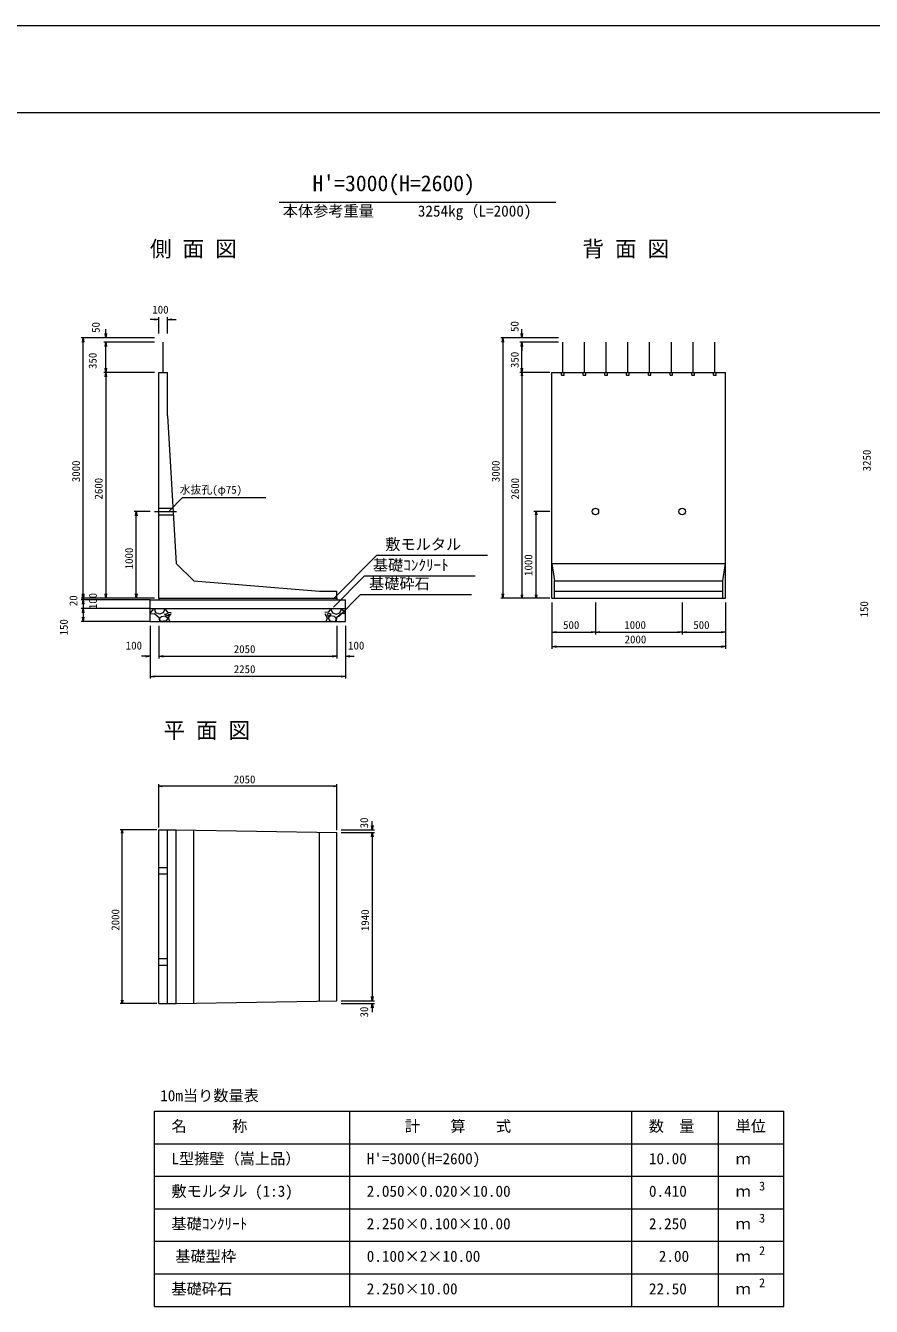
# Model space of a CAD drawing. Units: millimetres on the paper. Extents: x 0 to 841, y 0 to 594.
# Drawn here: x 407 to 601.9, y 298.8 to 594 of the extents above; entities that cross this region are included whole.
import ezdxf
from ezdxf.enums import TextEntityAlignment as Align

# ---------------------------------------------------------------- set-up
doc = ezdxf.new("R2010")
doc.units = ezdxf.units.MM
doc.linetypes.add('USER1', pattern=[24, 12, -12])
for name, color, linetype, lineweight in [('001', 4, 'USER1', 18), ('0_2', 7, 'Continuous', 9), ('D-MTR-FRAM（材料表図枠）', 2, 'Continuous', 18), ('D-STR-DIM（寸法）', 7, 'Continuous', 18), ('D-STR-HTXT（旗揚げ）', 7, 'Continuous', 18), ('D-STR-STR1（構造物）', 7, 'Continuous', 18), ('D-STR-STRn（構造物）', 7, 'Continuous', 18), ('D-STR（構造物外形線）', 1, 'Continuous', 18), ('D-TTL(外枠）', 2, 'Continuous', 18), ('DEFPOINTS_3', 8, 'Continuous', 18)]:
    doc.layers.add(name, color=color, linetype=linetype, lineweight=lineweight)
for name, color, linetype in [('D-MTR-TXT(文字列）', 7, 'Continuous'), ('D-MTR（材料表タイトル）', 7, 'Continuous'), ('D-STR-TXT（文字）', 7, 'Continuous'), ('D-TTL-TXT（文字）', 7, 'Continuous')]:
    doc.layers.add(name, color=color, linetype=linetype)
doc.styles.add('ＭＳ ゴシック', font='')
doc.styles.get('ＭＳ ゴシック').set_extended_font_data('MS Gothic')

msp = doc.modelspace()

# ---------------------------------------------------------------- linework, layer by layer
at = {"layer": '001'}
for p, q in [((530.815, 514.016), (530.815, 521.016)), ((535.815, 514.016), (535.815, 521.016)), ((540.815, 514.016), (540.815, 521.016)), ((545.815, 514.016), (545.815, 521.016)), ((550.815, 514.016), (550.815, 521.016)), ((555.815, 514.016), (555.815, 521.016)), ((560.815, 514.016), (560.815, 521.016)), ((565.815, 514.016), (565.815, 521.016))]:
    msp.add_line(p, q, dxfattribs=at)
at = {"layer": '0_2'}
for p, q in [((436.756, 526.431), (437.756, 526.264)), ((437.756, 526.264), (436.756, 526.097)), ((437.756, 526.264), (436.756, 526.264)), ((439.756, 526.264), (440.756, 526.431)), ((440.756, 526.097), (439.756, 526.264)), ((439.756, 526.264), (440.756, 526.264)), ((425.521, 522.016), (425.354, 523.016)), ((425.688, 523.016), (425.521, 522.016)), ((425.521, 522.016), (425.521, 523.016)), ((521.378, 522.016), (521.212, 523.016)), ((521.545, 523.016), (521.378, 522.016)), ((521.378, 522.016), (521.378, 523.016)), ((420.139, 521.016), (420.306, 522.016)), ((420.306, 522.016), (420.473, 521.016)), ((420.306, 522.016), (420.306, 521.016)), ((425.354, 520.016), (425.521, 521.016)), ((425.521, 521.016), (425.688, 520.016)), ((425.521, 521.016), (425.521, 520.016)), ((516.846, 521.016), (517.013, 522.016)), ((517.013, 522.016), (517.179, 521.016)), ((517.013, 522.016), (517.013, 521.016)), ((521.212, 520.016), (521.378, 521.016)), ((521.378, 521.016), (521.378, 520.016)), ((521.378, 521.016), (521.545, 520.016)), ((425.521, 514.016), (425.354, 515.016)), ((425.354, 513.016), (425.521, 514.016)), ((425.688, 515.016), (425.521, 514.016)), ((425.521, 514.016), (425.521, 515.016)), ((425.521, 514.016), (425.688, 513.016)), ((425.521, 514.016), (425.521, 513.016)), ((521.378, 514.016), (521.212, 515.016)), ((521.253, 513.266), (521.378, 514.016)), ((521.545, 515.016), (521.378, 514.016)), ((521.378, 514.016), (521.378, 515.016)), ((521.378, 514.016), (521.503, 513.266)), ((432.364, 481.016), (432.53, 482.016)), ((432.53, 482.016), (432.697, 481.016)), ((432.53, 482.016), (432.53, 481.016)), ((524.544, 481.266), (524.669, 482.016)), ((524.669, 482.016), (524.794, 481.266)), ((420.306, 462.016), (420.139, 463.016)), ((420.306, 461.616), (420.139, 462.616)), ((420.139, 460.616), (420.306, 461.616)), ((420.306, 461.616), (420.306, 463.016)), ((420.473, 463.016), (420.306, 462.016)), ((420.473, 462.616), (420.306, 461.616)), ((420.306, 461.616), (420.473, 460.616)), ((420.306, 461.616), (420.306, 460.616)), ((425.521, 462.016), (425.354, 463.016)), ((425.688, 463.016), (425.521, 462.016)), ((425.521, 462.016), (425.521, 463.016)), ((432.53, 462.016), (432.364, 463.016)), ((432.697, 463.016), (432.53, 462.016)), ((432.53, 462.016), (432.53, 463.016)), ((517.013, 462.016), (516.846, 463.016)), ((517.179, 463.016), (517.013, 462.016)), ((517.013, 462.016), (517.013, 463.016)), ((521.378, 462.016), (521.253, 462.766)), ((521.503, 462.766), (521.378, 462.016)), ((524.669, 462.016), (524.544, 462.766)), ((524.794, 462.766), (524.669, 462.016)), ((420.139, 458.616), (420.306, 459.616)), ((420.306, 456.616), (420.139, 457.616)), ((420.306, 459.616), (420.306, 458.616)), ((420.306, 459.616), (420.473, 458.616)), ((420.473, 457.616), (420.306, 456.616)), ((420.306, 456.616), (420.306, 457.616)), ((528.315, 454.161), (529.315, 454.328)), ((529.315, 453.994), (528.315, 454.161)), ((528.315, 454.161), (529.315, 454.161)), ((537.315, 454.328), (538.315, 454.161)), ((538.315, 454.161), (537.315, 453.994)), ((538.315, 454.161), (537.315, 454.161)), ((538.315, 454.161), (539.315, 454.328)), ((539.315, 453.994), (538.315, 454.161)), ((538.315, 454.161), (539.315, 454.161)), ((557.315, 454.328), (558.315, 454.161)), ((558.315, 454.161), (557.315, 453.994)), ((558.315, 454.161), (557.315, 454.161)), ((558.315, 454.161), (559.315, 454.328)), ((559.315, 453.994), (558.315, 454.161)), ((558.315, 454.161), (559.315, 454.161)), ((567.315, 454.328), (568.315, 454.161)), ((568.315, 454.161), (567.315, 453.994)), ((568.315, 454.161), (567.315, 454.161)), ((434.756, 448.78), (435.756, 448.613)), ((437.756, 448.613), (438.756, 448.78)), ((477.756, 448.78), (478.756, 448.613)), ((480.756, 448.613), (481.756, 448.78)), ((528.315, 450.84), (529.315, 451.007)), ((529.315, 450.674), (528.315, 450.84)), ((528.315, 450.84), (529.315, 450.84)), ((567.315, 451.007), (568.315, 450.84)), ((568.315, 450.84), (567.315, 450.674)), ((568.315, 450.84), (567.315, 450.84)), ((435.756, 448.613), (434.756, 448.447)), ((435.756, 448.613), (434.756, 448.613)), ((438.756, 448.447), (437.756, 448.613)), ((437.756, 448.613), (438.756, 448.613)), ((478.756, 448.613), (477.756, 448.447)), ((478.756, 448.613), (477.756, 448.613)), ((481.756, 448.447), (480.756, 448.613)), ((480.756, 448.613), (481.756, 448.613)), ((435.756, 443.987), (436.756, 444.153)), ((436.756, 443.82), (435.756, 443.987)), ((435.756, 443.987), (436.756, 443.987)), ((479.756, 444.153), (480.756, 443.987)), ((480.756, 443.987), (479.756, 443.82)), ((480.756, 443.987), (479.756, 443.987)), ((437.756, 418.671), (438.506, 418.796)), ((438.506, 418.546), (437.756, 418.671)), ((478.006, 418.796), (478.756, 418.671)), ((478.756, 418.671), (478.006, 418.546)), ((429.157, 407.871), (429.282, 408.621)), ((429.282, 408.621), (429.407, 407.871)), ((486.914, 408.621), (486.748, 409.621)), ((486.748, 407.021), (486.914, 408.021)), ((487.081, 409.621), (486.914, 408.621)), ((486.914, 408.621), (486.914, 409.621)), ((486.914, 408.021), (487.081, 407.021)), ((486.914, 408.021), (486.914, 407.021)), ((429.282, 368.621), (429.157, 369.371)), ((429.407, 369.371), (429.282, 368.621)), ((486.914, 369.221), (486.748, 370.221)), ((487.081, 370.221), (486.914, 369.221)), ((486.914, 369.221), (486.914, 370.221)), ((486.748, 367.621), (486.914, 368.621)), ((486.914, 368.621), (487.081, 367.621)), ((486.914, 368.621), (486.914, 367.621))]:
    msp.add_line(p, q, dxfattribs=at)
at = {"layer": '0_2', "lineweight": 18}
for p, q in [((521.378, 514.016), (521.378, 513.916)), ((524.669, 482.016), (524.669, 481.916)), ((521.378, 462.016), (521.378, 462.116)), ((524.669, 462.016), (524.669, 462.116)), ((437.756, 418.671), (437.856, 418.671)), ((478.756, 418.671), (478.656, 418.671)), ((429.282, 408.621), (429.282, 408.521)), ((429.282, 368.621), (429.282, 368.721))]:
    msp.add_line(p, q, dxfattribs=at)
at = {"layer": 'D-MTR-FRAM（材料表図枠）'}
for p, q in [((436.703, 343.764), (581.703, 343.764)), ((436.703, 298.764), (436.703, 343.764)), ((481.703, 298.764), (481.703, 343.764)), ((546.703, 298.764), (546.703, 343.764)), ((566.703, 298.764), (566.703, 343.764)), ((581.703, 298.764), (581.703, 343.764)), ((436.703, 336.264), (581.703, 336.264)), ((436.703, 328.764), (581.703, 328.764)), ((436.703, 321.264), (581.703, 321.264)), ((436.703, 313.764), (581.703, 313.764)), ((436.703, 306.264), (581.703, 306.264)), ((436.703, 298.764), (581.703, 298.764))]:
    msp.add_line(p, q, dxfattribs=at)
at = {"layer": 'D-STR-DIM（寸法）'}
for p, q in [((436.756, 526.264), (435.756, 526.264)), ((437.756, 523.016), (437.756, 526.764)), ((439.756, 523.016), (439.756, 526.764)), ((440.756, 526.264), (441.756, 526.264)), ((425.521, 523.016), (425.521, 524.016)), ((521.378, 523.016), (521.378, 524.016)), ((436.756, 522.016), (419.806, 522.016)), ((420.306, 463.016), (420.306, 521.016)), ((436.756, 522.016), (425.021, 522.016)), ((436.756, 521.016), (425.021, 521.016)), ((425.521, 515.016), (425.521, 520.016)), ((529.815, 522.016), (516.513, 522.016)), ((517.013, 521.016), (517.013, 463.016)), ((529.815, 522.016), (520.878, 522.016)), ((529.815, 521.016), (520.878, 521.016)), ((529.815, 521.016), (520.878, 521.016)), ((521.378, 520.016), (521.378, 519.016)), ((521.378, 515.016), (521.378, 520.016)), ((436.756, 514.016), (425.021, 514.016)), ((436.756, 514.016), (425.021, 514.016)), ((527.315, 514.016), (520.878, 514.016)), ((527.815, 514.016), (520.878, 514.016)), ((521.378, 513.916), (521.378, 462.116)), ((425.521, 513.016), (425.521, 463.016)), ((435.756, 482.016), (432.03, 482.016)), ((527.815, 482.016), (524.169, 482.016)), ((524.669, 462.116), (524.669, 481.916)), ((432.53, 463.016), (432.53, 481.016)), ((420.306, 462.616), (420.306, 464.016)), ((436.756, 462.016), (419.806, 462.016)), ((436.756, 462.016), (419.806, 462.016)), ((435.756, 461.616), (419.806, 461.616)), ((420.306, 460.616), (420.306, 459.616)), ((436.756, 462.016), (432.03, 462.016)), ((527.315, 462.016), (516.513, 462.016)), ((527.815, 462.016), (520.878, 462.016)), ((528.315, 461.016), (528.315, 450.34)), ((538.315, 461.016), (538.315, 453.661)), ((558.315, 461.016), (558.315, 453.661)), ((568.315, 461.016), (568.315, 450.34)), ((435.756, 459.616), (419.806, 459.616)), ((420.306, 458.616), (420.306, 457.616)), ((435.756, 456.616), (419.806, 456.616)), ((435.756, 455.616), (435.756, 443.487)), ((437.756, 455.616), (437.756, 448.113)), ((478.756, 455.616), (478.756, 448.113)), ((480.756, 455.616), (480.756, 443.487)), ((529.315, 454.161), (537.315, 454.161)), ((539.315, 454.161), (557.315, 454.161)), ((559.315, 454.161), (567.315, 454.161)), ((529.315, 450.84), (567.315, 450.84)), ((434.756, 448.613), (433.756, 448.613)), ((438.756, 448.613), (477.756, 448.613)), ((481.756, 448.613), (482.756, 448.613)), ((479.756, 443.987), (436.756, 443.987)), ((486.914, 409.621), (486.914, 410.621)), ((437.256, 408.621), (428.782, 408.621)), ((429.282, 368.721), (429.282, 408.521)), ((479.753, 408.621), (487.414, 408.621)), ((479.754, 408.021), (487.414, 408.021)), ((486.914, 407.021), (486.914, 370.221)), ((479.756, 369.221), (487.414, 369.221)), ((437.256, 368.621), (428.782, 368.621)), ((479.758, 368.621), (487.414, 368.621)), ((486.914, 367.621), (486.914, 366.621))]:
    msp.add_line(p, q, dxfattribs=at)
at = {"layer": 'D-STR-HTXT（旗揚げ）'}
for p, q in [((465.446, 553.281), (529.229, 553.281)), ((440.167, 482.183), (443.069, 485.113)), ((462.368, 485.113), (443.069, 485.113)), ((477.977, 461.869), (487.895, 471.882)), ((513.493, 471.882), (487.895, 471.882)), ((477.977, 459.964), (485.037, 467.092)), ((510.635, 467.092), (485.037, 467.092)), ((479.118, 457.738), (484.15, 462.818)), ((509.748, 462.818), (484.15, 462.818)), ((437.756, 409.121), (437.756, 419.171)), ((478.656, 418.671), (437.856, 418.671)), ((478.756, 408.521), (478.756, 419.171))]:
    msp.add_line(p, q, dxfattribs=at)
at = {"layer": 'D-STR-STR1（構造物）', "color": 4}
msp.add_line((438.756, 514.016), (438.756, 521.016), dxfattribs=at)
at = {"layer": 'D-STR-STRn（構造物）'}
for p, q in [((436.756, 482.016), (441.772, 482.016)), ((437.756, 482.766), (441.006, 482.766)), ((437.756, 481.266), (441.094, 481.266)), ((435.756, 456.616), (435.756, 461.616)), ((435.756, 461.616), (480.756, 461.616)), ((437.756, 462.016), (437.756, 461.616)), ((478.756, 462.016), (478.756, 461.616)), ((480.756, 456.616), (480.756, 461.616)), ((435.756, 459.616), (480.756, 459.616)), ((435.756, 458.724), (435.905, 458.711)), ((435.756, 458.422), (436.699, 458.501)), ((435.901, 458.719), (436.451, 459.319)), ((436.451, 459.307), (436.335, 459.616)), ((436.697, 458.507), (437.847, 457.457)), ((436.942, 459.616), (436.799, 459.306)), ((437.05, 458.606), (436.8, 459.306)), ((437.896, 458.353), (437.046, 458.603)), ((437.892, 457.399), (438.292, 457.749)), ((438.754, 458.603), (437.904, 458.353)), ((438.294, 457.76), (439.294, 457.91)), ((439.053, 459.308), (438.753, 458.608)), ((438.999, 459.307), (438.867, 459.616)), ((439.049, 458.307), (439.649, 458.507)), ((439.804, 457.858), (439.054, 458.308)), ((439.298, 459.304), (439.748, 458.804)), ((439.3, 459.306), (439.35, 459.556)), ((439.3, 457.907), (439.8, 457.407)), ((439.352, 459.559), (439.579, 459.616)), ((439.651, 458.503), (440.001, 458.353)), ((439.755, 458.811), (440.535, 458.743)), ((440.001, 458.357), (439.801, 457.857)), ((439.944, 457.509), (440.494, 458.409)), ((440.499, 458.401), (440.535, 458.404)), ((476.757, 458.811), (475.976, 458.743)), ((476.013, 458.401), (475.976, 458.404)), ((476.568, 457.509), (476.018, 458.409)), ((476.86, 458.503), (476.51, 458.353)), ((476.511, 458.357), (476.711, 457.857)), ((476.708, 457.858), (477.458, 458.308)), ((477.212, 457.907), (476.712, 457.407)), ((477.213, 459.304), (476.763, 458.804)), ((477.463, 458.307), (476.863, 458.507)), ((477.16, 459.559), (476.933, 459.616)), ((477.212, 459.306), (477.162, 459.556)), ((478.218, 457.76), (477.218, 457.91)), ((477.459, 459.308), (477.759, 458.608)), ((477.513, 459.307), (477.645, 459.616)), ((477.758, 458.603), (478.608, 458.353)), ((478.619, 457.399), (478.219, 457.749)), ((478.615, 458.353), (479.465, 458.603)), ((479.814, 458.507), (478.664, 457.457)), ((479.462, 458.606), (479.712, 459.306)), ((479.57, 459.616), (479.712, 459.306)), ((480.756, 458.422), (479.813, 458.501)), ((480.061, 459.307), (480.177, 459.616)), ((480.611, 458.719), (480.061, 459.319)), ((480.756, 458.724), (480.607, 458.711)), ((435.756, 456.616), (480.756, 456.616)), ((437.851, 457.457), (437.891, 456.616)), ((437.9, 457.107), (437.9, 457.407)), ((438.153, 456.656), (437.903, 457.106)), ((439.399, 456.805), (438.149, 456.655)), ((439.801, 457.408), (439.401, 456.808)), ((440.235, 456.616), (439.95, 457.508)), ((476.277, 456.616), (476.562, 457.508)), ((476.71, 457.408), (477.11, 456.808)), ((477.113, 456.805), (478.363, 456.655)), ((478.359, 456.656), (478.609, 457.106)), ((478.612, 457.107), (478.612, 457.407)), ((478.661, 457.457), (478.621, 456.616))]:
    msp.add_line(p, q, dxfattribs=at)
at = {"layer": 'D-STR（構造物外形線）'}
for p, q in [((437.756, 514.016), (439.756, 514.016)), ((437.756, 462.016), (437.756, 514.016)), ((439.756, 504.016), (439.756, 514.016)), ((528.315, 514.016), (568.315, 514.016)), ((528.315, 462.016), (528.315, 514.016)), ((530.515, 513.416), (530.515, 514.016)), ((531.115, 513.416), (531.115, 514.016)), ((535.515, 513.416), (535.515, 514.016)), ((536.115, 513.416), (536.115, 514.016)), ((540.515, 513.416), (540.515, 514.016)), ((541.115, 513.416), (541.115, 514.016)), ((545.515, 513.416), (545.515, 514.016)), ((546.115, 513.416), (546.115, 514.016)), ((550.515, 513.416), (550.515, 514.016)), ((551.115, 513.416), (551.115, 514.016)), ((555.515, 513.416), (555.515, 514.016)), ((556.115, 513.416), (556.115, 514.016)), ((560.515, 513.416), (560.515, 514.016)), ((561.115, 513.416), (561.115, 514.016)), ((565.515, 513.416), (565.515, 514.016)), ((566.115, 513.416), (566.115, 514.016)), ((568.315, 462.016), (568.315, 514.016)), ((530.515, 513.416), (531.115, 513.416)), ((535.515, 513.416), (536.115, 513.416)), ((540.515, 513.416), (541.115, 513.416)), ((545.515, 513.416), (546.115, 513.416)), ((550.515, 513.416), (551.115, 513.416)), ((555.515, 513.416), (556.115, 513.416)), ((560.515, 513.416), (561.115, 513.416)), ((565.515, 513.416), (566.115, 513.416)), ((439.756, 504.016), (441.756, 470.016)), ((441.756, 470.016), (445.756, 466.016)), ((528.315, 470.016), (568.315, 470.016)), ((528.315, 470.016), (528.915, 466.016)), ((567.715, 466.016), (568.315, 470.016)), ((445.756, 466.016), (474.756, 463.616)), ((474.756, 463.616), (478.756, 463.616)), ((478.756, 462.016), (478.756, 463.616)), ((528.915, 466.016), (567.715, 466.016)), ((528.915, 462.016), (528.915, 466.016)), ((528.915, 463.616), (567.715, 463.616)), ((567.715, 462.016), (567.715, 466.016)), ((437.756, 462.016), (478.756, 462.016)), ((528.315, 462.016), (568.315, 462.016)), ((437.756, 368.621), (437.756, 408.621)), ((437.756, 408.621), (441.756, 408.621)), ((439.756, 368.621), (439.756, 408.621)), ((441.756, 408.621), (478.756, 408.021)), ((441.756, 368.621), (441.756, 408.621)), ((445.756, 368.686), (445.756, 408.556)), ((474.756, 369.156), (474.756, 408.086)), ((478.756, 369.221), (478.756, 408.021)), ((439.756, 399.871), (437.756, 399.871)), ((439.756, 398.371), (437.756, 398.371)), ((439.756, 378.871), (437.756, 378.871)), ((439.756, 377.371), (437.756, 377.371)), ((441.756, 368.621), (478.756, 369.221)), ((437.756, 368.621), (441.756, 368.621))]:
    msp.add_line(p, q, dxfattribs=at)
at = {"layer": 'D-STR（構造物外形線）', "color": 7}
for centre in [(538.315, 482.016), (558.315, 482.016)]:
    msp.add_circle(centre, 0.75, dxfattribs=at)
at = {"layer": 'D-TTL(外枠）'}
msp.add_line((23, 574), (818, 574), dxfattribs=at)
at = {"layer": 'DEFPOINTS_3'}
msp.add_line((0, 594), (841, 594), dxfattribs=at)

# ---------------------------------------------------------------- texts
at = {"layer": 'D-MTR-TXT(文字列）', "style": 'ＭＳ ゴシック'}
for s, height, p in [('本体参考重量', 2.566, (466.276, 549.214)), ('3254kg（L=2000)', 2.566, (497.396, 549.214)), ('名\u3000\u3000\u3000称', 2.566, (440.625, 338.264)), ('計\u3000\u3000算\u3000\u3000式', 2.566, (494.403, 338.264)), ('数\u3000量', 2.566, (550.625, 338.264)), ('単位', 2.566, (570.625, 338.264)), ('L型擁壁（嵩上品）', 2.566, (440.625, 330.764)), ("H'=3000(H=2600)", 2.566, (485.625, 330.764)), ('10.00', 2.566, (550.652, 330.764)), ('ｍ', 2.566, (570.625, 330.764)), ('敷モルタル (1:3)', 2.566, (440.625, 323.264)), ('2.050×0.020×10.00', 2.566, (485.625, 323.264)), ('0.410', 2.566, (550.652, 323.264)), ('ｍ', 2.566, (570.625, 323.264)), ('3', 2.053, (576.027, 324.864)), ('基礎ｺﾝｸﾘｰﾄ', 2.566, (440.625, 315.764)), ('2.250×0.100×10.00', 2.566, (485.625, 315.764)), ('2.250', 2.566, (550.652, 315.764)), ('3', 2.053, (576.027, 317.464)), ('ｍ', 2.566, (570.625, 315.764)), ('基礎型枠', 2.566, (441.525, 308.264)), ('0.100×2×10.00', 2.566, (485.625, 308.264)), ('2.00', 2.566, (552.926, 308.264)), ('ｍ', 2.566, (570.625, 308.264)), ('2', 2.053, (576.027, 309.964)), ('基礎砕石', 2.566, (440.625, 300.764)), ('2', 2.053, (576.027, 302.564)), ('2.250×10.00', 2.566, (485.625, 300.764)), ('22.50', 2.566, (550.652, 300.764)), ('ｍ', 2.566, (570.625, 300.764))]:
    msp.add_text(s, height=height, dxfattribs=at).set_placement(p, align=Align.BOTTOM_LEFT)
at = {"layer": 'D-MTR（材料表タイトル）', "style": 'ＭＳ ゴシック'}
msp.add_text('10m当り数量表', height=2.566, dxfattribs=at).set_placement((438.045, 345.289), align=Align.BOTTOM_LEFT)
at = {"layer": 'D-STR-DIM（寸法）', "style": 'ＭＳ ゴシック'}
for s, p in [('100', (436.224, 527.064)), ('500', (530.873, 454.361)), ('1000', (544.972, 454.361)), ('500', (560.873, 454.361)), ('100', (430.112, 449.626)), ('100', (481.336, 449.626)), ('2000', (545.054, 451.04)), ('2050', (454.994, 448.813)), ('2250', (454.994, 444.187))]:
    msp.add_text(s, height=1.833, dxfattribs=at).set_placement(p, align=Align.BOTTOM_LEFT)
for s, p in [('50', (424.663, 523.175)), ('50', (521.165, 523.381)), ('350', (423.937, 514.856)), ('350', (521.178, 515.073)), ('3250', (602.314, 491.261)), ('3000', (420.106, 488.761)), ('3000', (516.813, 488.761)), ('2600', (425.321, 484.754)), ('2600', (521.278, 484.754)), ('1000', (432.33, 468.672)), ('1000', (524.347, 467.142)), ('20', (419.506, 460.179)), ('100', (424.008, 459.484)), ('150', (601.714, 457.584)), ('150', (417.306, 453.434)), ('30', (486.5, 408.955)), ('2000', (429.182, 385.36)), ('1940', (486.714, 385.277)), ('30', (486.5, 365.372))]:
    msp.add_text(s, height=1.833, rotation=90, dxfattribs=at).set_placement(p, align=Align.BOTTOM_LEFT)
at = {"layer": 'D-STR-HTXT（旗揚げ）', "style": 'ＭＳ ゴシック'}
msp.add_text('2050', height=1.833, dxfattribs=at).set_placement((454.994, 418.771), align=Align.BOTTOM_LEFT)
at = {"layer": 'D-STR-TXT（文字）', "style": 'ＭＳ ゴシック'}
for s, height, p in [('側 面 図', 3.666, (435.682, 539.617)), ('背 面 図', 3.666, (535.325, 539.617)), ('水抜孔(φ75)', 1.833, (442.528, 485.548)), ('敷モルタル', 2.566, (489.895, 472.382)), ('基礎ｺﾝｸﾘｰﾄ', 2.566, (487.037, 467.592)), ('基礎砕石', 2.566, (486.15, 463.318)), ('平 面 図', 3.666, (438.784, 428.625))]:
    msp.add_text(s, height=height, dxfattribs=at).set_placement(p, align=Align.BOTTOM_LEFT)
at = {"layer": 'D-TTL-TXT（文字）', "style": 'ＭＳ ゴシック'}
msp.add_text("H'=3000(H=2600)", height=3.666, dxfattribs=at).set_placement((473.144, 554.73), align=Align.BOTTOM_LEFT)

doc.saveas('drawing.dxf')
